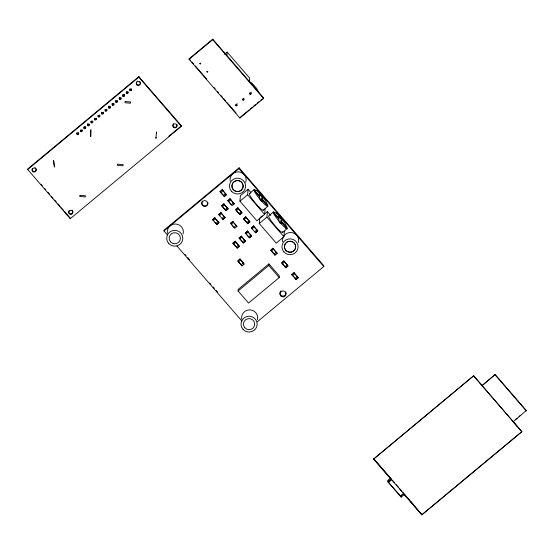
<?xml version="1.0" encoding="UTF-8"?>
<svg xmlns="http://www.w3.org/2000/svg" width="554" height="554" viewBox="0 0 554 554"><rect width="100%" height="100%" fill="white"/><g stroke="black" fill="none" stroke-linecap="round" stroke-linejoin="round"><path stroke-width="0.83" d="M27.7 169.524L27.748 168.949L138.86 76.611L181.407 125.779L181.359 126.354L70.247 218.692L27.7 169.524L138.805 77.186L138.86 76.611M70.247 218.692L70.303 218.117L64.7 211.649M156.367 133.078L156.47 131.894L155.93 138.424L156.034 137.24M167.356 234.882L163.963 230.97L164.032 230.173L239.079 167.807L323.841 265.754L323.771 266.55L257.361 321.742M189.087 59.313L189.136 58.779L212.743 39.154L263.566 97.885L263.524 98.425L239.91 118.044L189.087 59.313L212.701 39.694L212.743 39.154M226.877 55.352L227.161 52.09L249.674 78.114L249.321 82.186M212.597 219.737L214.779 217.632L218.927 222.784L216.78 224.564L212.597 219.737L214.779 217.632M215.561 218.539L213.387 220.644L212.625 219.419M216.025 223.345L218.172 221.558M216.78 224.564L218.955 222.466M220.049 191.753L222.223 189.648L226.371 194.8L224.225 196.587L220.049 191.753L222.223 189.648M218.74 214.633L220.914 212.535L225.069 217.68L222.916 219.467L218.74 214.633L220.914 212.535M223.006 190.555L220.831 192.66M221.745 205.915L223.92 203.81L228.068 208.955L225.921 210.742L221.745 205.915L223.92 203.81M221.697 213.435L219.523 215.541L218.768 214.315M223.47 195.361L225.617 193.575M222.556 206.497L224.702 204.717M224.225 196.587L226.399 194.482M222.916 219.467L225.097 217.362M224.308 216.455L222.161 218.241L222.943 219.149M225.166 209.516L227.313 207.729M225.921 210.742L221.773 205.596M227.881 200.811L230.055 198.706L234.21 203.851L232.064 205.638L227.881 200.811L230.055 198.706M228.691 201.4L230.838 199.613M230.596 223.463L232.777 221.358L236.925 226.503L234.778 228.29L230.596 223.463L232.777 221.358M239.91 118.044L239.958 117.51L249.141 109.879M231.406 224.051L233.559 222.265M233.456 202.632L231.274 204.731L227.909 200.493M163.963 230.97L239.009 168.596L239.079 167.807M235.72 209.862L237.895 207.764L242.043 212.909L239.896 214.696L235.72 209.862L237.895 207.764M232.971 243.282L235.152 241.177L239.3 246.329L237.154 248.109L232.971 243.282L235.152 241.177M233.788 243.871L235.935 242.084M236.17 225.284L233.996 227.382L230.623 223.144M238.677 208.671L236.503 210.769L239.896 214.696M265.075 208.872L264.59 214.426L256.918 220.804L239.937 201.185L240.422 195.624L248.095 189.246L250.927 192.522M239.141 213.47L241.288 211.683M236.399 246.89L238.545 245.103M237.154 248.109L239.328 246.011M239.113 238.178L241.288 236.08L245.443 241.225L243.289 243.012L239.113 238.178L241.288 236.08M237.804 261.059L239.979 258.96L244.134 264.106L241.987 265.892L237.804 261.059L239.979 258.96M239.924 238.767L242.07 236.98M243.552 218.92L245.727 216.815L249.882 221.967L247.735 223.754L243.552 218.92L245.727 216.815M240.768 259.861L238.587 261.966L241.987 265.892M238.088 290.988L238.227 289.403L268.925 263.891L279.368 275.968L279.23 277.554L248.538 303.059L238.088 290.988L268.787 265.477L268.925 263.891M244.362 219.509L246.516 217.722M242.534 241.786L244.681 240M241.232 264.667L243.379 262.88M243.289 243.012L245.47 240.907M239.937 201.185L247.61 194.807L248.095 189.246M245.249 233.082L247.43 230.976L251.578 236.122L249.432 237.908L245.249 233.082L247.43 230.976M246.059 233.663L248.213 231.884M246.98 222.528L249.127 220.741M247.735 223.754L249.909 221.648M249.432 237.908L251.606 235.803M250.823 234.896L248.649 237.001L247.105 234.875M251.391 227.978L253.566 225.873L257.721 231.018L255.567 232.805L251.391 227.978L253.566 225.873M254.348 226.78L252.174 228.885L251.419 227.659M255.567 232.805L257.748 230.706M256.959 229.799L254.812 231.586L255.595 232.486M284.403 231.205L283.918 236.766L276.245 243.137L259.265 223.518L259.75 217.964M262.291 199.121L267.25 204.855L267.18 205.652L262.222 199.918L262.084 201.427L259.473 198.408L259.604 196.899L254.646 191.165L254.715 190.368L259.674 196.102L259.805 194.599L262.423 197.612L262.291 199.121L260.449 200.652M259.265 223.518L266.938 217.14L267.43 211.586L270.823 215.513M270.719 250.311L272.893 248.213L277.048 253.358L274.895 255.145L270.719 250.311L272.893 248.213M271.529 250.9L273.676 249.113M274.14 253.919L276.294 252.132M274.895 255.145L277.076 253.039M281.619 221.462L286.577 227.195L286.508 227.992L281.55 222.251L281.418 223.761L278.8 220.741L278.939 219.239L273.974 213.498L274.043 212.708L279.008 218.442L279.14 216.933L281.751 219.952L281.619 221.462L279.777 222.992M281.688 262.991L283.863 260.886L288.018 266.038L285.871 267.824L281.688 262.991L283.863 260.886M284.652 261.793L282.471 263.898L285.088 266.917L287.263 264.812M285.871 267.824L287.505 266.162M291.875 274.763L294.049 272.658L298.204 277.81L296.058 279.597L291.875 274.763L294.049 272.658M292.685 275.352L294.839 273.565M295.303 278.371L297.45 276.584M296.058 279.597L298.232 277.492M521.709 431.67L421.753 514.742L404.281 494.556L401.158 497.146L387.869 481.786L390.992 479.189L373.521 459.003L473.705 375.744L521.91 431.774L421.947 514.846L373.742 458.823L391.131 478.912M387.869 481.786L388.001 480.228L390.501 478.157M403.603 493.51L400.466 496.114L388.596 482.396L388.693 481.267L391.2 479.182M401.158 497.146L401.297 495.588L403.797 493.517M421.947 514.846L402.91 492.52M373.721 459.114L473.705 375.744M482.25 385.619L495.158 374.518L526.3 410.5L513.163 421.795L517.436 426.732M259.625 194.212L260.352 195.008M259.902 194.475L259.667 193.831L259.985 194.122M260.089 194.703L260.138 194.302M261.869 196.31L262.686 197.259M278.953 216.545L279.687 217.341M279.23 216.815L278.994 216.164L279.313 216.462M279.424 217.036L279.465 216.642M281.197 218.65L282.021 219.599M224.543 54.264L227.161 52.09M168.762 136.284L181.407 125.779M250.45 108.785L252.416 107.151M253.732 106.063L255.699 104.429M257.008 103.335L258.981 101.701M260.948 100.066L262.257 98.979M226.489 209.98L228.096 208.636M233.165 204.426L234.238 203.54M249.577 193.408L254.182 189.586M239.924 214.377L241.537 213.041M259.964 199.655L262.423 197.612M260.989 200.936L262.222 199.918M263.108 210.264L267.714 206.434M260.394 217.431L262.312 215.838M264.23 214.246L267.43 211.586M273.51 211.919L268.912 215.748A10.886 1.53 50.3 0 0 275.483 226.316A10.886 1.53 50.3 0 0 282.533 231.489M279.292 221.995L281.751 219.952M280.317 223.276L281.55 222.251M285.352 228.213L286.577 227.195M282.436 232.604L287.041 228.774M481.551 385.826L495.158 374.518M388.596 482.396L391.726 479.792M515.822 419.212L517.131 418.125M519.098 416.49L520.407 415.403M249.466 81.777L251.959 83.072L256.682 88.536L258.926 92.705M261.848 196.538L262.457 197.335L261.786 196.622M212.701 39.694L263.524 98.425M495.124 374.919L526.265 410.909M473.677 376.034L521.91 431.774M519.043 428.581L520.642 430.43M189.136 58.779L190.264 60.081M191.961 62.041L193.651 63.994M195.347 65.954L206.642 79.007M213.982 87.49L215.111 88.792M217.369 91.403L218.498 92.712M220.762 95.323L222.452 97.275M223.581 98.584L225.838 101.195M226.974 102.497L236.004 112.94M239.009 168.596L323.771 266.55M247.61 194.807L264.59 214.426M266.938 217.14L283.918 236.766M138.805 77.186L181.359 126.354M222.196 189.967L226.371 194.8M230.028 199.024L234.21 203.851M237.867 208.082L242.043 212.909M245.699 217.133L249.882 221.967M253.538 226.191L257.721 231.018M272.866 248.531L277.048 253.358M283.835 261.204L288.018 266.038M294.022 272.977L298.204 277.81M220.077 191.435L224.252 196.268M243.58 218.601L247.763 223.435M272.056 251.502L274.929 254.826M291.903 274.445L296.085 279.278M223.892 204.128L228.068 208.955M247.403 231.295L251.578 236.122M232.749 221.676L236.925 226.503M268.787 265.477L279.23 277.554M220.887 212.847L225.069 217.68M241.26 236.392L245.443 241.225M239.141 237.86L243.317 242.694M214.751 217.951L218.927 222.784M235.125 241.496L239.3 246.329M214.98 222.133L216.808 224.252M232.999 242.964L237.181 247.797M239.951 259.279L244.134 264.106M411.061 501.744L413.229 504.237M392.814 480.851L394.496 482.797M396.179 484.743L398.423 487.333M399.545 488.635L401.789 491.225M388.001 480.228L389.109 481.509M184.939 254.334L186.075 255.643M187.764 257.603L189.461 259.556M209.807 283.066L210.936 284.375M213.193 286.986L214.329 288.295M216.018 290.248L217.715 292.207M176.961 245.99L241.946 321.085M41.19 184.475L42.305 185.77M44.549 188.353L45.663 189.648M47.907 192.238L49.583 194.177M51.266 196.123L52.942 198.062M54.624 200.001L56.3 201.94M57.983 203.886L60.22 206.469M61.342 207.764L63.578 210.354M124.546 94.963A0.914 0.893 5 0 1 123.341 95.96A0.914 0.893 5 0 1 123.057 94.436M124.165 94.388A0.914 0.893 5 0 1 124.338 94.54M127.87 91.611A0.914 0.893 5 0 1 127.822 92.816A0.914 0.893 5 0 1 126.596 92.878A0.914 0.893 5 0 1 126.423 91.68M120.945 97.67A0.914 0.893 5 0 1 120.163 98.944A0.914 0.893 5 0 1 119.262 97.746M119.366 97.539A0.914 0.893 5 0 1 119.726 97.241M99.471 114.907A0.914 0.893 5 0 1 99.346 116.451A0.914 0.893 5 0 1 98.044 115.564M117.413 100.606A0.914 0.893 5 0 1 116.52 101.874A0.914 0.893 5 0 1 115.841 100.475M113.972 103.993A0.914 0.893 5 0 1 112.988 104.803A0.914 0.893 5 0 1 112.157 103.84M112.206 103.612A0.914 0.893 5 0 1 112.31 103.404M113.757 103.335A0.914 0.893 5 0 1 113.889 103.536M110.433 106.687A0.914 0.893 5 0 1 109.463 107.739A0.914 0.893 5 0 1 108.674 106.541M108.785 106.34A0.914 0.893 5 0 1 109.145 106.036M106.832 109.401A0.914 0.893 5 0 1 106.056 110.675A0.914 0.893 5 0 1 105.149 109.477M139.906 81.611A2.05 2.008 5 0 1 138.708 84.887A2.05 2.008 5 0 1 136.409 82.227M137.011 81.369A2.05 2.008 5 0 1 137.461 81.085M36.031 168.617A2.05 2.008 5 0 1 34.279 171.484A2.05 2.008 5 0 1 32.243 168.797M34.867 167.585A2.05 2.008 5 0 1 35.345 167.82M72.671 210.963A2.05 2.008 5 0 1 70.649 213.823A2.05 2.008 5 0 1 69.125 210.672M71.978 210.167A2.05 2.008 5 0 1 72.38 210.52M96.251 118.196A0.914 0.893 5 0 1 95.468 119.47A0.914 0.893 5 0 1 94.568 118.272M103.39 112.787A0.914 0.893 5 0 1 102.407 113.605A0.914 0.893 5 0 1 101.569 112.635M101.624 112.407A0.914 0.893 5 0 1 101.728 112.199M103.176 112.137A0.914 0.893 5 0 1 103.307 112.33M92.809 121.582A0.914 0.893 5 0 1 91.59 122.344A0.914 0.893 5 0 1 91.147 120.994M92.719 121.125A0.914 0.893 5 0 1 92.795 121.347M85.738 127.212A0.914 0.893 5 0 1 85.087 128.23A0.914 0.893 5 0 1 83.986 127.676A0.914 0.893 5 0 1 84.45 126.561M85.358 126.637A0.914 0.893 5 0 1 85.538 126.79M82.137 129.92A0.914 0.893 5 0 1 81.362 131.194A0.914 0.893 5 0 1 80.455 129.996M131.561 89.561A0.914 0.893 5 0 1 130.398 90.101A0.914 0.893 5 0 1 129.844 88.952M131.527 88.875A0.914 0.893 5 0 1 131.596 89.097M177.024 125.419A2.05 2.008 5 0 1 174.046 127.039A2.05 2.008 5 0 1 173.651 123.715M176.83 124.394A2.05 2.008 5 0 1 176.996 124.892M89.062 123.861A0.914 0.893 5 0 1 88.959 125.121A0.914 0.893 5 0 1 87.677 125.017A0.914 0.893 5 0 1 87.781 123.757M78.481 132.655A0.914 0.893 5 0 1 78.433 133.86A0.914 0.893 5 0 1 77.207 133.923A0.914 0.893 5 0 1 77.034 132.725M282.672 241.807A8.061 7.901 5 0 1 283.004 237.735M283.967 235.9A8.061 7.901 5 0 1 298.398 242.43M290.504 241.17A5.644 5.533 5 0 1 294.957 249.432A5.644 5.533 5 0 1 285.448 249.868A5.644 5.533 5 0 1 289.029 241.232M263.399 209.987A10.886 1.53 50.3 0 1 254.334 201.794A10.886 1.53 50.3 0 1 250.332 193.706M241.71 319.18A8.061 7.901 5 0 1 249.937 309.88A8.061 7.901 5 0 1 257.444 319.803M207.826 202.279A3.026 2.964 5 0 1 205.008 205.763A3.026 2.964 5 0 1 201.843 202.556M202.009 201.801A3.026 2.964 5 0 1 202.369 201.109M285.753 291.868A3.026 2.964 5 0 1 284.548 295.691A3.026 2.964 5 0 1 280.553 294.839A3.026 2.964 5 0 1 281.058 290.864M230.166 181.137A8.061 7.901 5 0 1 238.739 171.865A8.061 7.901 5 0 1 245.692 182.418M167.398 233.303A8.061 7.901 5 0 1 175.625 224.003A8.061 7.901 5 0 1 183.125 233.927M251.343 92.137A0.824 0.803 5 0 1 251.35 92.345M237.001 103.252A0.824 0.803 5 0 1 237.16 103.397M53.551 160.48L54.437 166.948L53.551 160.48M79.984 195.333L79.88 196.518L85.337 196.968L85.434 195.784L79.984 195.333M90.821 129.878L90.724 136.423L90.821 129.878M117.642 164.164L117.538 165.348L122.995 165.798L123.099 164.614L117.642 164.164M125.162 101.562L125.059 102.746L130.509 103.196L130.612 102.012L125.162 101.562M199.849 63.405C200.354 65.504 201.58 62.09 199.849 63.405M206.94 71.598C207.445 73.703 208.678 70.289 206.94 71.598M236.032 105.142C236.406 106.721 237.334 104.159 236.032 105.142M242.971 99.374C243.351 100.946 244.272 98.39 242.971 99.374M250.027 93.508C250.408 95.087 251.329 92.525 250.027 93.508M260.636 195.07L261.536 196.289L260.636 195.07M279.971 217.41L280.864 218.629L279.971 217.41M260.851 195.292L261.356 196.054L260.851 195.292M280.179 217.625L280.663 218.401L280.227 217.618M257.063 190.721L254.937 189.883A10.886 1.53 50.3 0 0 260.761 200.153A10.886 1.53 50.3 0 0 267.146 203.997L265.276 200.223L257.063 190.721M276.391 213.061L274.265 212.217A10.886 1.53 50.3 0 0 280.089 222.493A10.886 1.53 50.3 0 0 286.48 226.337L284.611 222.556L276.391 213.061M129.955 90.406A0.914 0.893 5 0 0 131.513 90.136A0.914 0.893 5 0 0 130.488 88.952A0.914 0.893 5 0 0 129.955 90.406M122.905 96.271A0.914 0.893 5 0 0 124.456 95.994A0.914 0.893 5 0 0 123.431 94.817A0.914 0.893 5 0 0 122.905 96.271M126.43 93.342A0.914 0.893 5 0 0 127.981 93.065A0.914 0.893 5 0 0 126.956 91.881A0.914 0.893 5 0 0 126.43 93.342M119.373 99.201A0.914 0.893 5 0 0 120.924 98.931A0.914 0.893 5 0 0 119.906 97.746A0.914 0.893 5 0 0 119.373 99.201M98.21 116.797A0.914 0.893 5 0 0 99.762 116.52A0.914 0.893 5 0 0 98.737 115.336A0.914 0.893 5 0 0 98.21 116.797M115.848 102.137A0.914 0.893 5 0 0 117.4 101.86A0.914 0.893 5 0 0 116.375 100.676A0.914 0.893 5 0 0 115.848 102.137M112.317 105.066A0.914 0.893 5 0 0 113.875 104.796A0.914 0.893 5 0 0 112.85 103.612A0.914 0.893 5 0 0 112.317 105.066M108.792 108.002A0.914 0.893 5 0 0 110.343 107.725A0.914 0.893 5 0 0 109.318 106.541A0.914 0.893 5 0 0 108.792 108.002M105.26 110.932A0.914 0.893 5 0 0 106.818 110.655A0.914 0.893 5 0 0 105.793 109.47A0.914 0.893 5 0 0 105.26 110.932M136.727 84.783A2.05 2.008 5 0 0 140.224 84.166A2.05 2.008 5 0 0 137.918 81.5A2.05 2.008 5 0 0 136.727 84.783M32.561 171.352A2.05 2.008 5 0 0 36.058 170.729A2.05 2.008 5 0 0 33.759 168.07A2.05 2.008 5 0 0 32.561 171.352M69.202 213.692A2.05 2.008 5 0 0 72.699 213.075A2.05 2.008 5 0 0 70.393 210.409A2.05 2.008 5 0 0 69.202 213.692M94.679 119.726A0.914 0.893 5 0 0 96.237 119.449A0.914 0.893 5 0 0 95.212 118.272A0.914 0.893 5 0 0 94.679 119.726M91.154 122.656A0.914 0.893 5 0 0 92.705 122.386A0.914 0.893 5 0 0 91.68 121.201A0.914 0.893 5 0 0 91.154 122.656M101.735 113.861A0.914 0.893 5 0 0 103.286 113.591A0.914 0.893 5 0 0 102.268 112.407A0.914 0.893 5 0 0 101.735 113.861M84.097 128.521A0.914 0.893 5 0 0 85.648 128.244A0.914 0.893 5 0 0 84.63 127.067A0.914 0.893 5 0 0 84.097 128.521M80.572 131.45A0.914 0.893 5 0 0 82.124 131.18A0.914 0.893 5 0 0 81.099 129.996A0.914 0.893 5 0 0 80.572 131.45M173.367 127.122A2.05 2.008 5 0 0 176.864 126.506A2.05 2.008 5 0 0 174.558 123.847A2.05 2.008 5 0 0 173.367 127.122M87.622 125.592A0.914 0.893 5 0 0 89.18 125.315A0.914 0.893 5 0 0 88.155 124.131A0.914 0.893 5 0 0 87.622 125.592M77.041 134.387A0.914 0.893 5 0 0 78.599 134.11A0.914 0.893 5 0 0 77.574 132.925A0.914 0.893 5 0 0 77.041 134.387M283.904 251.862A8.061 7.901 5 0 0 297.637 249.439A8.061 7.901 5 0 0 288.586 238.982A8.061 7.901 5 0 0 283.904 251.862M285.746 250.332A5.644 5.533 5 0 0 295.358 248.635A5.644 5.533 5 0 0 289.022 241.315A5.644 5.533 5 0 0 285.746 250.332M242.95 329.228A8.061 7.901 5 0 0 256.682 326.805A8.061 7.901 5 0 0 247.631 316.348A8.061 7.901 5 0 0 242.95 329.228M244.785 327.698A5.644 5.533 5 0 0 254.404 326.001A5.644 5.533 5 0 0 248.067 318.682A5.644 5.533 5 0 0 244.785 327.698M280.649 295.836A3.026 2.964 5 0 0 285.795 294.929A3.026 2.964 5 0 0 282.401 291.002A3.026 2.964 5 0 0 280.649 295.836M202.487 205.506A3.026 2.964 5 0 0 207.632 204.599A3.026 2.964 5 0 0 204.239 200.68A3.026 2.964 5 0 0 202.487 205.506M231.399 191.192A8.061 7.901 5 0 0 245.131 188.762A8.061 7.901 5 0 0 236.087 178.312A8.061 7.901 5 0 0 231.399 191.192M233.241 189.662A5.644 5.533 5 0 0 242.853 187.958A5.644 5.533 5 0 0 236.523 180.646A5.644 5.533 5 0 0 233.241 189.662M233.248 189.579A5.644 5.533 5 0 0 242.86 187.882A5.644 5.533 5 0 0 236.53 180.562A5.644 5.533 5 0 0 233.248 189.579M168.631 243.351A8.061 7.901 5 0 0 182.363 240.928A8.061 7.901 5 0 0 173.319 230.471A8.061 7.901 5 0 0 168.631 243.351M170.473 241.821A5.644 5.533 5 0 0 180.085 240.124A5.644 5.533 5 0 0 173.755 232.805A5.644 5.533 5 0 0 170.473 241.821M249.806 94.021A0.824 0.803 5 0 0 251.204 93.771A0.824 0.803 5 0 0 250.283 92.712A0.824 0.803 5 0 0 249.806 94.021M242.749 99.886A0.824 0.803 5 0 0 244.148 99.637A0.824 0.803 5 0 0 243.227 98.57A0.824 0.803 5 0 0 242.749 99.886M235.803 105.655A0.824 0.803 5 0 0 237.202 105.412A0.824 0.803 5 0 0 236.281 104.346A0.824 0.803 5 0 0 235.803 105.655"/></g></svg>
